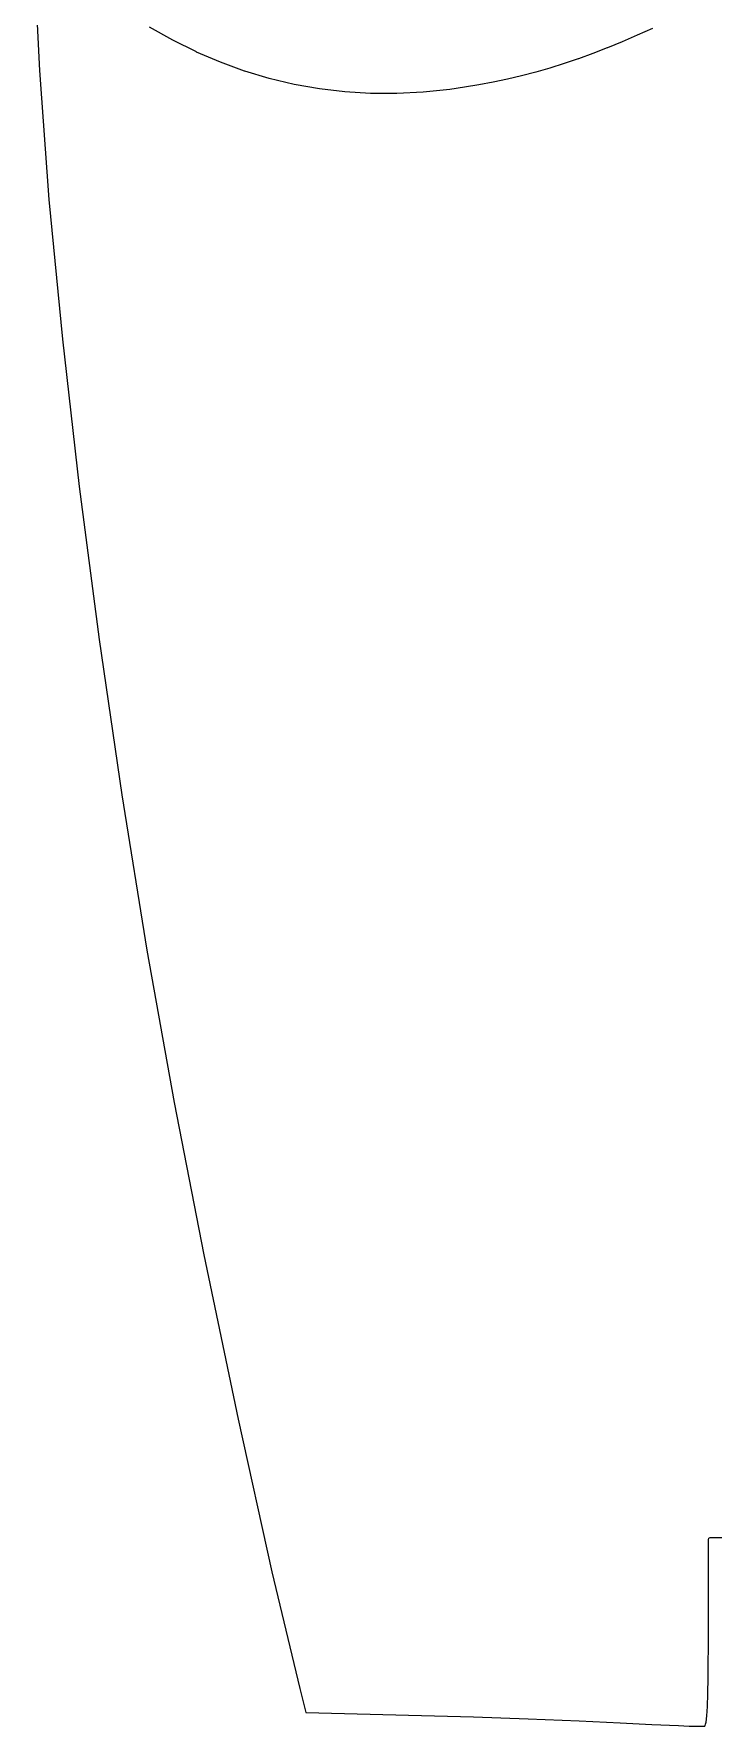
# Model space of a CAD drawing. Extents: x 67.7 to 95.6, y -145.3 to -52.9.
# Drawn here: x 78.292 to 79.805, y -68.267 to -64.494 of the extents above; entities that cross this region are included whole.
import ezdxf

# ---------------------------------------------------------------- set-up
doc = ezdxf.new("R2010")
doc.units = 0
doc.layers.add('BLACK', color=7, linetype='CONTINUOUS')

msp = doc.modelspace()

# ---------------------------------------------------------------- linework, layer by layer
at = {"layer": 'BLACK', "linetype": 'CONTINUOUS'}
for p, q in [((78.2916, -64.3173), (78.3039, -64.5755)), ((78.6009, -64.5081), (78.549, -64.4788)), ((78.601, -64.5081), (78.6009, -64.5081)), ((78.6011, -64.5082), (78.601, -64.5081)), ((78.6536, -64.5343), (78.6011, -64.5082)), ((79.6022, -64.5116), (79.5694, -64.5251)), ((79.6023, -64.5116), (79.6022, -64.5116)), ((79.6022, -64.5116), (79.6022, -64.5116)), ((79.6357, -64.4971), (79.6023, -64.5116)), ((79.6358, -64.497), (79.6357, -64.497)), ((79.6357, -64.497), (79.6357, -64.4971)), ((79.6698, -64.4816), (79.6358, -64.497)), ((78.6537, -64.5343), (78.6536, -64.5343)), ((78.6538, -64.5344), (78.6537, -64.5343)), ((78.7071, -64.5572), (78.6538, -64.5344)), ((79.5047, -64.5494), (79.473, -64.5602)), ((79.5048, -64.5494), (79.5047, -64.5494)), ((79.5047, -64.5494), (79.5047, -64.5494)), ((79.5368, -64.5377), (79.5048, -64.5494)), ((79.5369, -64.5377), (79.5368, -64.5377)), ((79.5368, -64.5377), (79.5368, -64.5377)), ((79.5693, -64.5251), (79.5369, -64.5377)), ((79.5694, -64.5251), (79.5693, -64.5251)), ((79.5693, -64.5251), (79.5693, -64.5251)), ((78.3039, -64.5755), (78.3253, -64.8632)), ((78.7072, -64.5572), (78.7071, -64.5572)), ((78.7073, -64.5573), (78.7072, -64.5572)), ((78.7612, -64.5769), (78.7073, -64.5573)), ((78.7613, -64.5769), (78.7612, -64.5769)), ((78.7614, -64.577), (78.7613, -64.5769)), ((78.816, -64.5934), (78.7614, -64.577)), ((78.8161, -64.5933), (78.816, -64.5934)), ((78.8162, -64.5934), (78.8161, -64.5933)), ((78.8715, -64.6066), (78.8162, -64.5934)), ((79.3783, -64.5875), (79.3469, -64.5949)), ((79.3784, -64.5874), (79.3783, -64.5874)), ((79.3783, -64.5874), (79.3783, -64.5875)), ((79.4098, -64.5792), (79.3784, -64.5874)), ((79.4099, -64.5792), (79.4098, -64.5792)), ((79.4098, -64.5792), (79.4098, -64.5792)), ((79.4413, -64.5701), (79.4099, -64.5792)), ((79.4414, -64.5701), (79.4413, -64.5701)), ((79.4413, -64.5701), (79.4413, -64.5701)), ((79.4729, -64.5602), (79.4414, -64.5701)), ((79.473, -64.5602), (79.4729, -64.5602)), ((79.4729, -64.5602), (79.4729, -64.5602)), ((78.8716, -64.6066), (78.8715, -64.6066)), ((78.8717, -64.6066), (78.8716, -64.6066)), ((78.9277, -64.6166), (78.8717, -64.6066)), ((78.9278, -64.6165), (78.9277, -64.6166)), ((78.9279, -64.6166), (78.9278, -64.6165)), ((78.9845, -64.6233), (78.9279, -64.6166)), ((78.9846, -64.6233), (78.9845, -64.6233)), ((78.9847, -64.6233), (78.9846, -64.6233)), ((79.042, -64.6268), (78.9847, -64.6233)), ((79.0421, -64.6267), (79.042, -64.6268)), ((79.0422, -64.6268), (79.0421, -64.6267)), ((79.0936, -64.627), (79.0422, -64.6268)), ((79.1001, -64.627), (79.0936, -64.627)), ((79.0936, -64.627), (79.0936, -64.627)), ((79.0936, -64.627), (79.0936, -64.627)), ((79.1002, -64.627), (79.1001, -64.627)), ((79.1003, -64.627), (79.1002, -64.627)), ((79.1588, -64.624), (79.1003, -64.627)), ((79.1589, -64.624), (79.1588, -64.624)), ((79.1591, -64.624), (79.1589, -64.624)), ((79.2182, -64.6178), (79.1591, -64.624)), ((79.2183, -64.6177), (79.2182, -64.6178)), ((79.2184, -64.6177), (79.2183, -64.6177)), ((79.2509, -64.6131), (79.2184, -64.6177)), ((79.251, -64.613), (79.2509, -64.6131)), ((79.2832, -64.6077), (79.251, -64.6131)), ((79.251, -64.6131), (79.251, -64.613)), ((79.2833, -64.6077), (79.2832, -64.6077)), ((79.2832, -64.6077), (79.2832, -64.6077)), ((79.3151, -64.6017), (79.2833, -64.6077)), ((79.3152, -64.6017), (79.3151, -64.6017)), ((79.3151, -64.6017), (79.3151, -64.6017)), ((79.3468, -64.595), (79.3152, -64.6017)), ((79.3469, -64.5949), (79.3468, -64.5949)), ((79.3468, -64.5949), (79.3468, -64.595)), ((78.3253, -64.8632), (78.3551, -65.1745)), ((78.3551, -65.1745), (78.3925, -65.5034)), ((78.3925, -65.5034), (78.4368, -65.844)), ((78.4368, -65.844), (78.4874, -66.1904)), ((78.4874, -66.1904), (78.5433, -66.5365)), ((78.5433, -66.5365), (78.604, -66.8764)), ((78.604, -66.8764), (78.6706, -67.2159)), ((78.6706, -67.2159), (78.7471, -67.5825)), ((78.7471, -67.5825), (78.7471, -67.5825)), ((78.7471, -67.5825), (78.8221, -67.9228)), ((79.7945, -67.8504), (79.7957, -67.8476)), ((79.7945, -68.0587), (79.7945, -67.8504)), ((79.7957, -67.8476), (79.7985, -67.8464)), ((79.7985, -67.8464), (79.8429, -67.8464)), ((78.8221, -67.9228), (78.8842, -68.1833)), ((79.794, -68.1586), (79.7945, -68.0587)), ((79.7933, -68.1949), (79.794, -68.1586)), ((78.8842, -68.1833), (78.8978, -68.2366)), ((79.7923, -68.2232), (79.7933, -68.1949)), ((79.7933, -68.1949), (79.7933, -68.1949)), ((78.8978, -68.2366), (79.1556, -68.2429)), ((79.1556, -68.2429), (79.1556, -68.2429)), ((79.1556, -68.2429), (79.1556, -68.2429)), ((79.1556, -68.2429), (79.2712, -68.2462)), ((79.2712, -68.2462), (79.2712, -68.2462)), ((79.2712, -68.2462), (79.2713, -68.2462)), ((79.2713, -68.2462), (79.3931, -68.2505)), ((79.3931, -68.2505), (79.3931, -68.2505)), ((79.3931, -68.2505), (79.3931, -68.2505)), ((79.3931, -68.2505), (79.5067, -68.2551)), ((79.7893, -68.258), (79.791, -68.2439)), ((79.791, -68.2439), (79.7923, -68.2232)), ((79.5067, -68.2551), (79.5067, -68.2551)), ((79.5067, -68.2551), (79.5068, -68.2551)), ((79.5068, -68.2551), (79.5976, -68.2596)), ((79.5976, -68.2596), (79.5976, -68.2596)), ((79.5976, -68.2596), (79.5976, -68.2596)), ((79.5976, -68.2596), (79.6687, -68.2633)), ((79.6687, -68.2633), (79.6687, -68.2633)), ((79.6687, -68.2633), (79.7283, -68.2658)), ((79.7283, -68.2658), (79.7519, -68.2666)), ((79.7519, -68.2666), (79.7703, -68.2669)), ((79.7703, -68.2669), (79.7826, -68.2669)), ((79.7826, -68.2669), (79.7861, -68.2667)), ((79.7861, -68.2667), (79.7868, -68.2666)), ((79.7868, -68.2666), (79.7874, -68.2655)), ((79.7874, -68.2655), (79.7883, -68.2625)), ((79.7883, -68.2625), (79.7893, -68.258))]:
    msp.add_line(p, q, dxfattribs=at)

doc.saveas('drawing.dxf')
